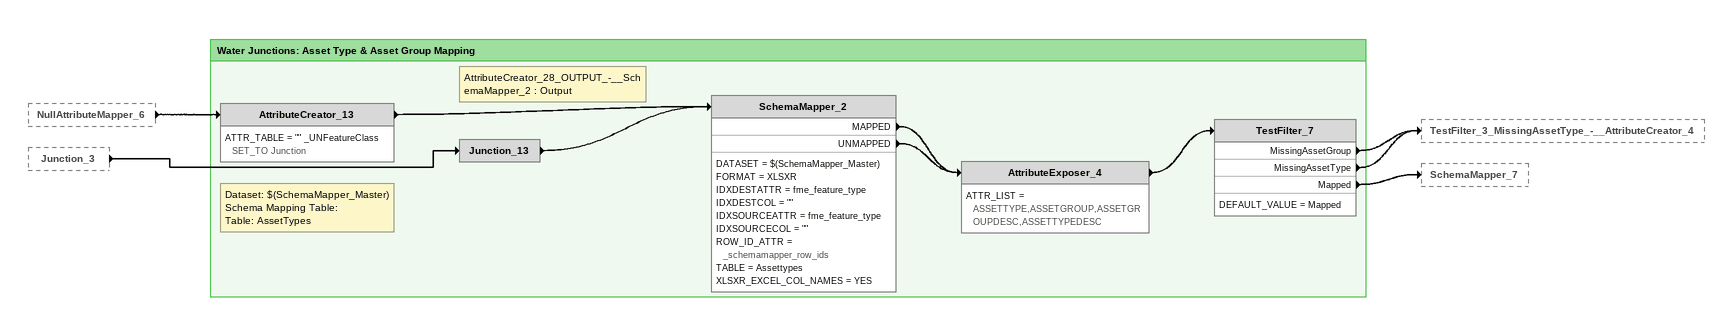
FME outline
NullAttributeMapper_6 [outside]
    -> AttributeCreator_13
Junction_3 [outside]
    -> Junction_13

Bookmark: Water Junctions: Asset Type & Asset Group Mapping
Note: Dataset: $(SchemaMapper_Master) / Schema Mapping Table: / Table: AssetTypes
AttributeCreator_13
    ATTR_TABLE = "" _UNFeatureClass SET_TO Junction
    -> SchemaMapper_2
Note: AttributeCreator_28_OUTPUT_-__SchemaMapper_2 : Output
Junction_13
    -> SchemaMapper_2
SchemaMapper_2
    DATASET = $(SchemaMapper_Master)
    FORMAT = XLSXR
    IDXDESTATTR = fme_feature_type
    IDXDESTCOL = ""
    IDXSOURCEATTR = fme_feature_type
    IDXSOURCECOL = ""
    ROW_ID_ATTR = _schemamapper_row_ids
    TABLE = Assettypes
    XLSXR_EXCEL_COL_NAMES = YES
    MAPPED -> AttributeExposer_4
    UNMAPPED -> AttributeExposer_4
AttributeExposer_4
    ATTR_LIST = ASSETTYPE,ASSETGROUP,ASSETGROUPDESC,ASSETTYPEDESC
    -> TestFilter_7
TestFilter_7
    DEFAULT_VALUE = Mapped
    MissingAssetGroup -> TestFilter_3_MissingAssetType_-__AttributeCreator_4
    MissingAssetType -> TestFilter_3_MissingAssetType_-__AttributeCreator_4
    Mapped -> SchemaMapper_7
